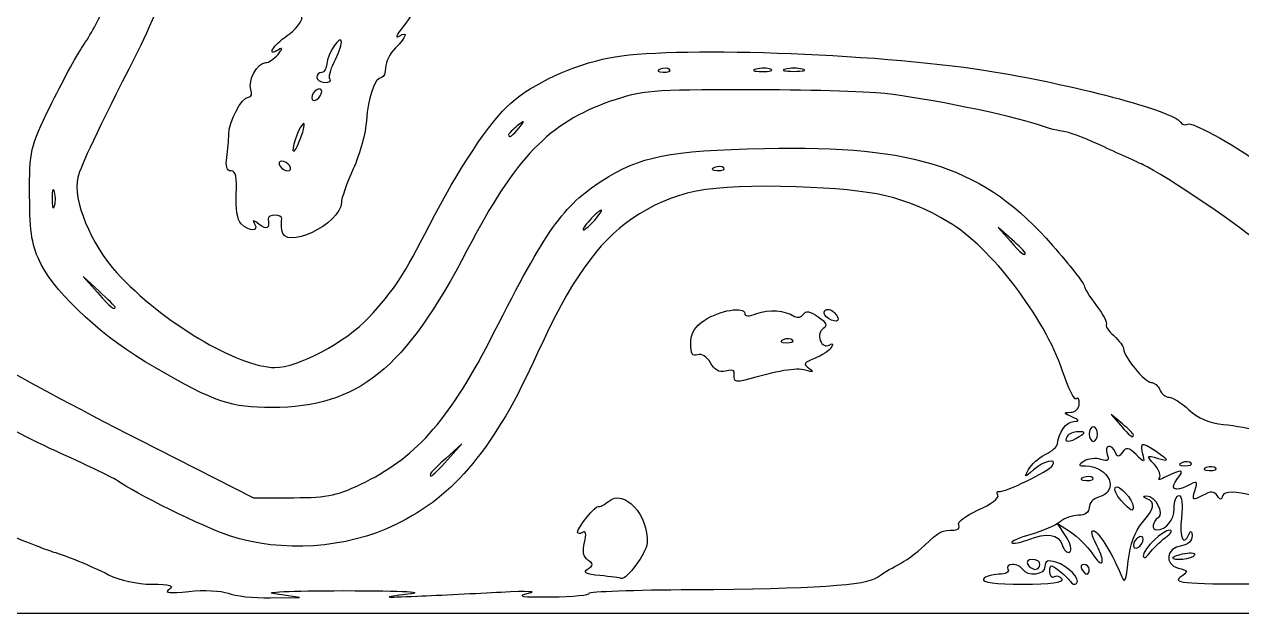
# Model space of a CAD drawing. Extents: x 32 to 2531, y 46 to 1398.
# Drawn here: x 253.1 to 583, y 45.7 to 205.4 of the extents above; entities that cross this region are included whole.
import ezdxf

# ---------------------------------------------------------------- set-up
doc = ezdxf.new("R2010")
doc.units = 0
doc.layers.add('IMAGE', color=7, linetype='CONTINUOUS')

msp = doc.modelspace()

# ---------------------------------------------------------------- linework, layer by layer
at = {"layer": 'IMAGE', "color": 7}
for points in [[(32.319879, 721.65756), (32.319879, 1397.653213), (1281.6532, 1397.653213), (2530.9865, 1397.653213), (2530.9865, 721.65312), (2530.9865, 45.6531), (1281.6532, 45.6531), (32.319879, 45.6531), (32.319879, 721.64876)], [(427.95877, 193.1257), (427.95877, 193.1257)], [(463.98655, 193.2387), (463.98655, 193.2387)], [(335.92861, 190.4889), (335.92861, 190.4889)], [(333.65321, 187.1439), (333.65321, 187.1439)], [(328.22568, 175.2894), (328.22568, 175.2894)], [(387.15663, 177.3199), (387.15663, 177.3199)], [(324.98655, 166.9865), (324.98655, 166.9865)], [(442.62544, 166.4587), (442.62544, 166.4587)], [(407.65321, 152.3199), (407.65321, 152.3199)], [(524.31988, 143.4208), (524.31988, 143.4208)], [(277.65321, 128.7371), (277.65321, 128.7371)], [(470.98655, 125.6532), (470.98655, 125.6532)], [(461.29211, 119.7921), (461.29211, 119.7921)], [(538.98655, 93.6532), (538.98655, 93.6532)], [(543.87544, 94.3199), (543.87544, 94.3199)], [(553.65321, 94.1132), (553.65321, 94.1132)], [(367.73709, 87.3199), (367.73709, 87.3199)], [(569.29211, 86.4589), (569.29211, 86.4589)], [(575.95877, 85.1256), (575.95877, 85.1256)], [(542.62544, 82.4589), (542.62544, 82.4589)], [(550.31248, 76.328), (550.31248, 76.328)], [(562.31988, 66.2485), (562.31988, 66.2485)], [(556.31988, 65.8105), (556.31988, 65.8105)], [(564.31988, 60.8311), (564.31988, 60.8311)], [(528.31988, 58.9865), (528.31988, 58.9865)], [(541.65321, 57.6532), (541.65321, 57.6532)], [(534.30644, 55.0083), (534.30644, 55.0083)]]:
    msp.add_lwpolyline(points, close=True, dxfattribs=at)
for points in [[(455.34525, 193.1943), (455.34525, 193.1947)], [(261.24397, 159.9612), (261.24387, 159.9612)], [(322.82865, 149.5887), (322.82865, 149.5913)], [(520.65321, 147.0875), (516.98655, 150.3199), (520.21896, 146.6532)], [(273.31988, 133.0704), (268.98655, 136.9865), (272.90267, 132.6532)], [(445.49532, 109.2298), (445.49532, 109.23)], [(550.65321, 97.1132), (547.65321, 99.6532), (550.1932, 96.6532)], [(284.07273, 92.8553), (315.15893, 77.0289), (326.07273, 77.0799)], [(367.73709, 87.3199), (371.65321, 91.6532), (367.31988, 87.7371)], [(535.3344, 66.618), (533.04522, 70.1117), (536.58991, 67.7892)], [(555.98655, 70.2406), (555.98655, 70.242)], [(409.06285, 55.9749), (409.06288, 55.9732)], [(319.65321, 49.9469), (327.65321, 50.0722), (320.98654, 50.9866), (320.98655, 50.9865)]]:
    msp.add_lwpolyline(points, dxfattribs=at)
for points in [[(295.60003, 225.3453), (292.18215, 216.348), (286.63462, 203.5865), (283.27219, 196.9865)], [(358.25713, 212.8235), (360.32396, 212.0304), (359.36053, 209.359), (354.98655, 203.7548)], [(268.96112, 199.4889), (270.78719, 202.1798), (273.42421, 206.9175), (274.82119, 210.0173)], [(324.31988, 202.3179), (326.51567, 203.7846), (328.31393, 206.0346), (328.31604, 207.3179)], [(321.98655, 198.4952), (318.4502, 196.3706), (320.53876, 199.7923), (324.31988, 202.3179)], [(338.98655, 200.5085), (338.98655, 203.0742), (335.07687, 197.2898), (335.02895, 194.6532)], [(354.65321, 202.1668), (357.17284, 203.6401), (356.65219, 201.9829), (353.65321, 198.9839)], [(354.98655, 203.7548), (353.79103, 202.223), (353.65695, 201.5842), (354.65321, 202.1668)], [(260.04133, 183.1248), (263.12115, 189.4342), (267.13505, 196.798), (268.96112, 199.4889)], [(321.82329, 197.2405), (323.06669, 198.7734), (323.11903, 199.1756), (321.98655, 198.4952)], [(337.03972, 195.0894), (338.11048, 197.16), (338.98655, 199.5986), (338.98655, 200.5085)], [(353.65321, 198.9839), (352.18655, 197.5173), (350.98655, 195.1173), (350.98655, 193.6506)], [(411.56704, 196.3227), (427.19446, 199.526), (483.37595, 197.6315), (513.65324, 192.8804)], [(283.27219, 196.9865), (272.73602, 176.3055), (268.42255, 167.1931), (267.58004, 163.8362)], [(314.48415, 187.704), (313.56971, 190.087), (316.25591, 194.9846), (318.47735, 194.9846)], [(318.47735, 194.9846), (319.31116, 194.9846), (320.81683, 195.9998), (321.82329, 197.2405)], [(335.02895, 194.6532), (335.00565, 193.3699), (334.38655, 192.3199), (333.65321, 192.3199)], [(335.92861, 190.4889), (335.46897, 190.9486), (335.96901, 193.0188), (337.03972, 195.0894)], [(384.87344, 184.0417), (390.83408, 189.2752), (401.80148, 194.321), (411.56704, 196.3227)], [(333.65321, 192.3199), (332.91988, 192.3199), (332.31988, 191.7199), (332.31988, 190.9865)], [(350.98655, 193.6506), (350.98655, 192.1839), (350.48285, 190.9839), (349.86724, 190.9839)], [(425.40321, 193.2309), (424.33957, 192.8053), (424.65551, 192.4894), (426.20877, 192.4254)], [(427.95877, 193.1257), (427.51572, 193.5688), (426.36571, 193.6162), (425.40321, 193.2309)], [(426.20877, 192.4254), (427.61432, 192.3674), (428.40183, 192.6826), (427.95877, 193.1257)], [(451.34525, 193.2437), (450.04796, 192.9056), (450.78655, 192.6068), (452.98655, 192.5796)], [(455.34525, 193.1947), (454.44255, 193.5599), (452.64255, 193.5822), (451.34525, 193.2437)], [(452.98655, 192.5796), (455.18655, 192.5526), (456.24796, 192.829), (455.34525, 193.1943)], [(459.31988, 193.2387), (458.03655, 192.9034), (459.08655, 192.629), (461.65321, 192.629)], [(463.98655, 193.2387), (462.70321, 193.5741), (460.60321, 193.5741), (459.31988, 193.2387)], [(461.65321, 192.629), (464.21988, 192.629), (465.26988, 192.9034), (463.98655, 193.2387)], [(513.65324, 192.8804), (536.7332, 189.2586), (564.53954, 181.8673), (566.39816, 178.8599)], [(332.31988, 190.9865), (332.31988, 190.2532), (333.31988, 189.6532), (334.54211, 189.6532)], [(333.65321, 187.1439), (333.65321, 187.8773), (333.05321, 188.1064), (332.31988, 187.6532)], [(334.54211, 189.6532), (335.76432, 189.6532), (336.38825, 190.0293), (335.92861, 190.4889)], [(349.86724, 190.9839), (348.09013, 190.9839), (346.18364, 185.4854), (345.79529, 179.24)], [(308.47729, 175.5156), (308.44859, 178.8899), (312.01949, 185.6513), (313.83011, 185.6513)], [(313.83011, 185.6513), (314.62307, 185.6513), (314.91739, 186.575), (314.48415, 187.704)], [(332.31988, 187.6532), (331.58655, 187.2), (330.98655, 186.2292), (330.98655, 185.4958)], [(330.98655, 185.4958), (330.98655, 184.7625), (331.58655, 184.5333), (332.31988, 184.9865)], [(332.31988, 184.9865), (333.05321, 185.4398), (333.65321, 186.4106), (333.65321, 187.1439)], [(448.98655, 187.6532), (423.09577, 187.6532), (420.30627, 187.4183), (411.95581, 184.5343)], [(486.23708, 186.6172), (481.14928, 187.187), (464.38655, 187.6532), (448.98655, 187.6532)], [(527.65321, 178.2034), (520.41799, 180.7059), (497.56472, 185.3487), (486.23708, 186.6172)], [(254.50827, 158.9865), (254.44397, 171.2156), (254.63507, 172.0495), (260.04133, 183.1248)], [(362.90056, 150.9865), (370.55848, 165.9835), (379.32272, 179.1681), (384.87344, 184.0417)], [(411.95581, 184.5343), (395.34859, 178.7987), (386.11531, 169.2289), (373.10044, 144.2629)], [(328.50597, 178.2894), (327.08463, 176.7712), (325.17855, 170.9865), (326.0996, 170.9865)], [(328.22568, 175.2894), (329.05068, 177.656), (329.17681, 179.006), (328.50597, 178.2894)], [(345.79529, 179.24), (345.59887, 176.0809), (343.98653, 170.2138), (342.21235, 166.202)], [(387.15663, 177.3199), (388.81512, 179.4346), (388.76796, 179.4818), (386.65321, 177.8233)], [(534.73865, 176.3393), (533.77499, 176.3503), (530.58655, 177.1888), (527.65321, 178.2034)], [(566.39816, 178.8599), (566.82314, 178.1723), (567.68716, 177.9288), (568.31823, 178.3188)], [(568.31823, 178.3188), (569.4962, 179.0469), (579.25011, 173.6854), (589.19286, 166.8446)], [(307.92601, 169.3179), (308.24103, 171.3346), (308.48911, 174.1235), (308.47729, 175.5156)], [(326.0996, 170.9865), (326.44395, 170.9865), (327.40068, 172.9229), (328.22568, 175.2894)], [(386.65321, 177.8233), (385.36988, 176.8168), (384.31988, 175.7668), (384.31988, 175.49)], [(384.31988, 175.49), (384.31988, 174.3926), (385.4148, 175.0989), (387.15663, 177.3199)], [(544.07199, 172.8714), (539.90231, 174.7681), (535.70231, 176.3286), (534.73865, 176.3393)], [(409.55281, 162.9231), (420.1075, 169.696), (427.58097, 171.1932), (453.65321, 171.7582)], [(453.65321, 171.7582), (495.12013, 172.6566), (513.30653, 166.5271), (531.7054, 145.4513)], [(556.31988, 167.2925), (553.75321, 168.4643), (548.24165, 170.9748), (544.07199, 172.8714)], [(309.10715, 165.6513), (307.94384, 165.6513), (307.54612, 166.8859), (307.92601, 169.3179)], [(322.82917, 168.3199), (322.09584, 168.3199), (321.86665, 167.7199), (322.31988, 166.9865)], [(324.98655, 166.9865), (324.53332, 167.7199), (323.56251, 168.3199), (322.82917, 168.3199)], [(310.49321, 159.3199), (310.75643, 163.8505), (310.36215, 165.6513), (309.10715, 165.6513)], [(322.31988, 166.9865), (322.77311, 166.2532), (323.74392, 165.6532), (324.47725, 165.6532)], [(324.47725, 165.6532), (325.21059, 165.6532), (325.43977, 166.2532), (324.98655, 166.9865)], [(342.21235, 166.202), (340.43816, 162.1903), (338.98655, 158.1168), (338.98655, 157.1499)], [(440.06988, 166.564), (439.00624, 166.1383), (439.32217, 165.8224), (440.87544, 165.7584)], [(442.62544, 166.4588), (442.18239, 166.9018), (441.03237, 166.9492), (440.06988, 166.564)], [(440.87544, 165.7584), (442.28099, 165.7004), (443.06849, 166.0157), (442.62544, 166.4587)], [(586.76709, 146.6893), (586.07725, 148.3132), (561.57513, 164.8934), (556.31988, 167.2925)], [(267.58004, 163.8362), (266.09551, 157.9214), (271.0842, 145.7613), (278.18087, 137.9964)], [(380.26232, 121.6542), (394.44574, 149.6376), (399.12642, 156.2325), (409.55281, 162.9231)], [(462.28693, 161.309), (438.29227, 162.0892), (428.87391, 160.255), (417.7024, 152.6263)], [(257.63277, 140.3199), (255.10072, 145.2881), (254.56341, 148.4981), (254.50827, 158.9865)], [(261.24387, 159.9612), (260.90581, 161.2585), (260.60699, 160.5199), (260.57981, 158.3199)], [(261.19447, 155.9612), (261.55969, 156.8639), (261.58192, 158.6639), (261.24397, 159.9612)], [(311.79405, 151.3199), (310.80324, 152.3108), (310.2748, 155.5606), (310.49321, 159.3199)], [(503.54667, 151.7773), (491.69711, 158.7388), (483.56699, 160.617), (462.28693, 161.309)], [(260.57981, 158.3199), (260.55261, 156.1199), (260.82923, 155.0585), (261.19447, 155.9612)], [(338.98655, 157.1499), (338.98655, 151.1954), (323.26885, 143.8401), (322.82865, 149.5887)], [(316.7306, 151.1566), (315.19772, 152.4), (314.79559, 152.4524), (315.47596, 151.3199)], [(319.14444, 152.6532), (319.56707, 149.9766), (318.78395, 149.491), (316.7306, 151.1566)], [(320.98655, 153.6532), (319.88655, 153.6532), (319.0576, 153.2032), (319.14444, 152.6532)], [(322.82865, 152.6532), (322.91545, 153.2032), (322.08655, 153.6532), (320.98655, 153.6532)], [(322.82865, 149.5913), (322.74185, 150.7253), (322.74185, 152.1032), (322.82865, 152.6532)], [(417.7024, 152.6263), (408.39176, 146.2684), (400.98916, 135.7343), (392.18823, 116.3189)], [(406.31988, 152.3199), (404.99256, 150.8532), (404.20657, 149.6532), (404.57324, 149.6532)], [(404.57324, 149.6532), (404.93991, 149.6532), (406.32589, 150.8532), (407.65321, 152.3199)], [(409.39985, 154.9865), (409.03319, 154.9865), (407.6472, 153.7865), (406.31988, 152.3199)], [(407.65321, 152.3199), (408.98053, 153.7865), (409.76652, 154.9865), (409.39985, 154.9865)], [(534.45891, 111.3746), (529.52627, 126.0251), (514.94799, 145.079), (503.54667, 151.7773)], [(315.47596, 151.3199), (316.78128, 149.1472), (313.96723, 149.1487), (311.79405, 151.3199)], [(346.35332, 125.8314), (353.36463, 133.4373), (355.93334, 137.3422), (362.90056, 150.9865)], [(520.21896, 146.6532), (523.24015, 143.2262), (524.31988, 142.3751), (524.31988, 143.4208)], [(524.31988, 143.4208), (524.31988, 143.6596), (522.66988, 145.3096), (520.65321, 147.0875)], [(531.7054, 145.4513), (536.40942, 140.0629), (540.27206, 135.1642), (540.28902, 134.5652)], [(373.10044, 144.2629), (356.1486, 111.7447), (343.60261, 101.6139), (320.16877, 101.5208)], [(288.30141, 112.4339), (274.88285, 120.1417), (261.90039, 131.9463), (257.63277, 140.3199)], [(278.18087, 137.9964), (290.24511, 124.7962), (310.88756, 112.4298), (320.98658, 112.3526)], [(272.90267, 132.6532), (276.55304, 128.6139), (277.65321, 127.707), (277.65321, 128.7371)], [(277.65321, 128.7371), (277.65321, 128.9666), (275.70321, 130.9166), (273.31988, 133.0704)], [(540.28902, 134.5652), (540.30592, 133.9663), (541.81701, 131.5134), (543.64684, 129.1144)], [(437.31988, 125.1434), (441.35323, 127.8532), (448.31988, 129.0312), (448.31988, 127.0034)], [(543.64684, 129.1144), (545.47665, 126.7154), (546.67298, 124.4517), (546.30532, 124.0841)], [(320.98658, 112.3526), (327.12426, 112.3056), (340.37576, 119.3469), (346.35332, 125.8314)], [(448.31988, 127.0034), (448.31988, 126.1925), (449.52047, 126.1757), (451.57717, 126.9574)], [(451.57717, 126.9574), (454.86459, 128.2073), (459.08867, 127.9046), (461.80729, 126.2244)], [(461.80729, 126.2244), (462.61987, 125.7222), (463.69731, 125.979), (464.20161, 126.795)], [(464.20161, 126.795), (464.84301, 127.8328), (466.04096, 127.6325), (468.18833, 126.1284)], [(468.18833, 126.1284), (470.42325, 124.563), (470.80573, 123.6986), (469.59472, 122.9502)], [(470.98655, 125.6532), (469.92903, 126.3068), (469.5064, 127.2842), (470.04739, 127.8252)], [(470.04739, 127.8252), (470.58837, 128.3661), (471.73099, 128.1088), (472.58655, 127.2532)], [(472.58655, 127.2532), (474.60109, 125.2387), (473.47667, 124.1142), (470.98655, 125.6532)], [(433.65321, 118.875), (433.65321, 121.5396), (434.75203, 123.4181), (437.31988, 125.1434)], [(469.59472, 122.9502), (468.67984, 122.3848), (468.31449, 120.9235), (468.78284, 119.7031)], [(546.30532, 124.0841), (545.93766, 123.7164), (546.84054, 122.3263), (548.3117, 120.9949)], [(345.60489, 81.4156), (359.72668, 88.4382), (368.71778, 98.8772), (380.26232, 121.6542)], [(435.55095, 115.7985), (434.18275, 115.2734), (433.65321, 116.1319), (433.65321, 118.875)], [(458.73655, 119.8973), (457.67291, 119.4717), (457.98884, 119.1557), (459.54211, 119.0918)], [(461.29211, 119.7921), (460.84905, 120.2352), (459.69904, 120.2825), (458.73655, 119.8973)], [(459.54211, 119.0918), (460.94765, 119.0338), (461.73516, 119.349), (461.29211, 119.7921)], [(468.78284, 119.7031), (469.26628, 118.4432), (470.30387, 117.8977), (471.18315, 118.4412)], [(471.18315, 118.4412), (472.17411, 119.0536), (472.37095, 118.8143), (471.72971, 117.7768)], [(548.3117, 120.9949), (549.78286, 119.6635), (550.98654, 118.0429), (550.98654, 117.3935)], [(392.18823, 116.3189), (380.54747, 90.6386), (369.72669, 77.5425), (353.75756, 69.8069)], [(438.99844, 113.631), (438.09983, 115.31), (436.65133, 116.2207), (435.55095, 115.7985)], [(471.72971, 117.7768), (471.17849, 116.8849), (469.15612, 115.5577), (467.23555, 114.8275)], [(550.98654, 117.3935), (550.98654, 115.3462), (556.74874, 108.3208), (558.42797, 108.3208)], [(245.97016, 113.308), (249.82917, 110.7636), (266.97533, 101.5599), (284.07273, 92.8553)], [(320.16877, 101.5208), (308.9662, 101.4768), (305.03144, 102.8239), (288.30141, 112.4339)], [(443.05511, 111.3908), (441.40815, 110.9601), (440.01657, 111.7286), (438.99844, 113.631)], [(464.71877, 111.6347), (462.1826, 112.346), (457.33181, 111.5292), (447.98655, 108.8171)], [(467.23555, 114.8275), (464.37193, 113.7388), (464.09533, 113.258), (465.69839, 112.1558)], [(445.44972, 111.1831), (445.51142, 111.6579), (444.43392, 111.7514), (443.05511, 111.3908)], [(445.49532, 109.23), (445.40852, 109.8295), (445.38799, 110.7083), (445.44972, 111.1831)], [(447.98655, 108.8171), (446.70321, 108.4447), (445.58216, 108.6304), (445.49532, 109.2298)], [(465.69839, 112.1558), (467.18821, 111.1314), (466.9552, 111.0074), (464.71877, 111.6347)], [(538.12557, 103.9024), (537.65203, 103.4288), (536.00203, 106.7913), (534.45891, 111.3746)], [(558.42797, 108.3208), (559.3116, 108.3208), (560.37993, 107.4208), (560.80205, 106.3208)], [(560.80205, 106.3208), (561.22416, 105.2208), (562.34448, 104.3208), (563.29165, 104.3208)], [(536.65321, 100.2252), (537.93655, 100.2772), (538.98655, 101.3189), (538.98655, 102.5412)], [(538.98655, 102.5412), (538.98655, 103.7633), (538.59911, 104.376), (538.12557, 103.9024)], [(563.29165, 104.3208), (564.23884, 104.3208), (566.6744, 102.781), (568.70404, 100.8991)], [(262.98655, 89.0621), (255.28655, 92.5692), (244.86283, 97.8866), (239.82272, 100.8788)], [(536.98655, 98.9856), (534.70625, 99.9654), (534.65796, 100.145), (536.65321, 100.2252)], [(537.46253, 97.746), (539.17312, 97.819), (539.0688, 98.0908), (536.98655, 98.9856)], [(568.70404, 100.8991), (571.0938, 98.6831), (574.37817, 97.2831), (578.02374, 96.9264)], [(533.10171, 91.6916), (533.37789, 94.795), (535.44108, 97.6594), (537.46253, 97.746)], [(542.76432, 96.3199), (542.15321, 96.3199), (541.65321, 95.4199), (541.65321, 94.3199)], [(543.87544, 94.3199), (543.87544, 95.4199), (543.37544, 96.3199), (542.76432, 96.3199)], [(550.1932, 96.6532), (552.58016, 93.834), (553.65321, 93.0463), (553.65321, 94.1132)], [(553.65321, 94.1132), (553.65321, 94.3663), (552.30321, 95.7163), (550.65321, 97.1132)], [(578.02374, 96.9264), (581.11996, 96.6235), (585.60321, 95.8051), (587.98654, 95.1079)], [(535.65321, 93.6532), (534.61031, 91.9657), (536.37539, 91.9657), (538.98655, 93.6532)], [(538.73191, 94.9661), (537.49185, 94.9791), (536.10644, 94.3865), (535.65321, 93.6532)], [(538.98655, 93.6532), (540.71013, 94.7671), (540.67493, 94.9485), (538.73191, 94.9661)], [(541.65321, 94.3199), (541.65321, 93.2199), (542.15321, 92.3199), (542.76432, 92.3199)], [(542.76432, 92.3199), (543.37544, 92.3199), (543.87544, 93.2199), (543.87544, 94.3199)], [(561.65322, 88.2763), (556.30982, 92.1912), (555.21795, 92.3889), (556.02518, 89.2959)], [(529.76103, 88.7896), (531.53507, 89.674), (533.03836, 90.98), (533.10171, 91.6916)], [(548.77394, 89.3185), (547.76339, 91.8089), (545.60347, 91.3329), (546.56343, 88.8313)], [(550.69128, 89.4175), (549.71822, 88.0335), (549.30416, 88.0121), (548.77394, 89.3185)], [(554.3672, 88.7508), (552.40542, 90.7101), (551.69124, 90.8397), (550.69128, 89.4175)], [(556.02518, 89.2959), (556.77712, 86.4144), (556.72395, 86.3969), (554.3672, 88.7508)], [(278.31988, 81.6889), (277.58655, 82.237), (270.68655, 85.555), (262.98655, 89.0621)], [(367.31988, 87.7371), (363.2806, 84.0867), (362.37368, 82.9865), (363.40376, 82.9865)], [(363.40376, 82.9865), (363.63323, 82.9865), (365.58323, 84.9365), (367.73709, 87.3199)], [(517.22077, 78.7672), (518.65748, 78.394), (530.80535, 84.2813), (531.74891, 85.808)], [(525.21681, 84.7502), (525.94211, 86.0874), (527.987, 87.9052), (529.76103, 88.7896)], [(531.74891, 85.808), (533.03913, 87.8957), (529.28157, 87.0615), (526.54732, 84.6532)], [(540.31988, 86.9752), (538.61544, 85.8822), (538.66738, 85.6897), (540.67131, 85.6722)], [(544.85491, 87.4676), (543.46064, 87.9021), (541.41988, 87.6805), (540.31988, 86.9752)], [(546.56343, 88.8313), (547.1959, 87.183), (546.79479, 86.8629), (544.85491, 87.4676)], [(559.32279, 86.0545), (557.05848, 88.5927), (557.08919, 88.6447), (560.31988, 87.7421)], [(560.65612, 82.3635), (561.20772, 82.9533), (560.60772, 84.6143), (559.32279, 86.0545)], [(560.31988, 87.7421), (562.93336, 87.012), (563.2213, 87.1273), (561.65322, 88.2763)], [(566.73655, 86.5641), (565.67291, 86.1385), (565.98884, 85.8225), (567.54211, 85.7585)], [(569.29211, 86.4588), (568.84905, 86.9019), (567.69904, 86.9492), (566.73655, 86.5641)], [(567.54211, 85.7585), (568.94765, 85.7015), (569.73516, 86.0159), (569.29211, 86.4589)], [(526.54732, 84.6532), (524.01499, 82.4228), (523.95629, 82.4271), (525.21681, 84.7502)], [(540.06988, 82.5641), (539.00624, 82.1385), (539.32217, 81.8225), (540.87544, 81.7585)], [(542.62544, 82.4588), (542.18239, 82.9019), (541.03237, 82.9492), (540.06988, 82.5641)], [(540.67131, 85.6722), (547.1278, 85.6162), (549.99615, 78.7498), (544.19662, 77.2333)], [(562.56556, 82.8049), (560.96378, 81.9723), (560.10452, 81.7736), (560.65612, 82.3635)], [(565.62647, 82.2867), (567.63092, 84.7019), (566.56264, 84.8828), (562.56556, 82.8049)], [(573.40321, 85.2308), (572.33957, 84.8052), (572.65551, 84.4892), (574.20877, 84.4252)], [(575.95877, 85.1255), (575.51572, 85.5685), (574.36571, 85.6159), (573.40321, 85.2308)], [(574.20877, 84.4252), (575.61432, 84.3682), (576.40183, 84.6825), (575.95877, 85.1256)], [(308.63213, 66.7789), (301.68873, 69.0582), (282.76464, 78.3668), (278.31988, 81.6889)], [(326.07273, 77.0799), (335.62825, 77.1239), (338.05916, 77.6632), (345.60489, 81.4156)], [(411.36302, 76.0808), (415.61822, 79.6122), (422.28502, 72.4145), (421.85973, 64.748)], [(540.87544, 81.7585), (542.28099, 81.7015), (543.06849, 82.0159), (542.62544, 82.4589)], [(550.31248, 76.328), (548.98109, 77.7992), (548.29431, 79.4055), (548.78628, 79.8973)], [(548.78628, 79.8973), (549.67033, 80.7815), (553.52879, 76.5873), (553.61081, 74.6532)], [(568.33186, 80.3253), (564.79882, 78.4345), (563.31951, 79.5069), (565.62647, 82.2867)], [(570.31988, 78.9856), (571.15619, 81.6205), (570.9773, 81.7412), (568.33186, 80.3253)], [(600.98655, 72.0629), (590.65407, 77.1644), (578.68611, 80.0852), (577.89088, 77.6995)], [(408.69421, 74.7236), (408.99622, 74.5025), (410.1972, 75.1132), (411.36302, 76.0808)], [(511.58655, 73.7611), (514.95788, 75.2524), (517.35747, 77.0531), (516.91896, 77.7625)], [(516.91896, 77.7625), (516.48044, 78.4721), (516.61627, 78.9241), (517.22077, 78.7672)], [(544.19662, 77.2333), (542.79775, 76.8674), (541.65322, 75.612), (541.65322, 74.4433)], [(553.61081, 74.6532), (553.67801, 73.0688), (552.90848, 73.4595), (550.31248, 76.328)], [(555.98655, 70.242), (559.38652, 74.1309), (559.72716, 75.7988), (557.31988, 76.7701)], [(557.31988, 76.7701), (556.06367, 77.2771), (556.05212, 77.4685), (557.27298, 77.548)], [(557.27298, 77.548), (559.50404, 77.6929), (562.07062, 72.7352), (560.32348, 71.6555)], [(564.65322, 74.1683), (564.65322, 76.0849), (565.25624, 77.6532), (565.99328, 77.6532)], [(565.99328, 77.6532), (566.79282, 77.6532), (567.06056, 75.2331), (566.65707, 71.6532)], [(572.36328, 77.6755), (569.65354, 76.2253), (569.47926, 76.3371), (570.31988, 78.9856)], [(576.32804, 77.6395), (575.54914, 78.8997), (574.66527, 78.9079), (572.36328, 77.6755)], [(577.89088, 77.6995), (577.45514, 76.3923), (577.10736, 76.3791), (576.32804, 77.6395)], [(402.98652, 67.6993), (402.98652, 68.9681), (408.0478, 75.1969), (408.69421, 74.7236)], [(506.30039, 69.6848), (505.83461, 70.4384), (508.20196, 72.2639), (511.58655, 73.7611)], [(541.65322, 74.4433), (541.65322, 73.1516), (540.51824, 72.3185), (538.7582, 72.3185)], [(559.98655, 68.3403), (562.56242, 68.3923), (564.65322, 71.004), (564.65322, 74.1683)], [(353.75756, 69.8069), (340.21513, 63.2469), (322.92524, 62.0866), (308.63213, 66.7789)], [(505.06524, 68.3199), (506.20852, 68.3199), (506.76433, 68.934), (506.30039, 69.6848)], [(533.7582, 70.5485), (532.60046, 69.575), (529.0448, 68.0334), (525.85674, 67.1228)], [(538.7582, 72.3185), (537.16595, 72.3185), (534.91595, 71.522), (533.7582, 70.5485)], [(552.25898, 59.8972), (552.73014, 64.3732), (554.04382, 68.0184), (555.98655, 70.2406)], [(560.32348, 71.6555), (558.76546, 70.6925), (558.52335, 68.3104), (559.98655, 68.3403)], [(566.65707, 71.6532), (566.02575, 66.0521), (567.24759, 63.5465), (568.77018, 67.3199)], [(249.28517, 66.842), (254.9876, 64.5626), (260.25321, 62.5442), (260.98654, 62.3568)], [(404.37329, 67.6863), (403.61057, 67.2148), (402.98652, 67.2199), (402.98652, 67.6993)], [(404.85949, 64.9552), (405.44765, 67.2985), (405.27898, 68.246), (404.37329, 67.6863)], [(497.05961, 64.162), (501.20369, 68.0349), (501.75233, 68.3199), (505.06524, 68.3199)], [(525.85674, 67.1228), (522.66868, 66.2121), (520.33547, 65.1918), (520.67183, 64.8554)], [(524.88843, 65.6145), (530.35447, 67.6928), (533.38292, 67.2706), (534.32603, 64.2992)], [(536.40106, 62.3686), (537.07344, 62.7842), (536.59344, 64.6964), (535.3344, 66.618)], [(536.58991, 67.7892), (538.53948, 66.5117), (541.12423, 63.9562), (542.33378, 62.1102)], [(543.64074, 64.3426), (542.30407, 66.9274), (542.03672, 68.4129), (542.96378, 68.1038)], [(542.96378, 68.1038), (544.43347, 67.614), (548.27216, 61.2548), (550.48042, 55.6518)], [(554.98655, 66.3199), (554.25321, 65.8667), (553.65321, 64.8959), (553.65321, 64.1625)], [(556.31988, 65.8105), (556.31988, 66.5439), (555.71988, 66.7731), (554.98655, 66.3199)], [(563.57129, 68.2775), (561.64307, 68.3345), (556.31988, 63.2472), (556.31988, 61.3464)], [(557.98655, 62.0361), (558.90321, 63.2604), (560.85321, 65.156), (562.31988, 66.2485)], [(562.31988, 66.2485), (563.78655, 67.3412), (564.34968, 68.2541), (563.57129, 68.2775)], [(569.54795, 66.746), (569.61125, 65.3988), (568.46242, 64.3355), (566.66684, 64.0793)], [(568.77018, 67.3199), (569.18654, 68.3517), (569.48279, 68.1331), (569.54795, 66.746)], [(405.80605, 60.1768), (404.56401, 60.9771), (404.25393, 62.5424), (404.85949, 64.9552)], [(421.85973, 64.748), (421.71686, 62.1728), (416.16146, 54.633), (414.83362, 55.2124)], [(489.72628, 58.7967), (491.5998, 59.7291), (494.8998, 62.1435), (497.05961, 64.162)], [(520.67183, 64.8554), (521.00818, 64.519), (522.90566, 64.8554), (524.88843, 65.6145)], [(534.32603, 64.2992), (534.79491, 62.8218), (535.72867, 61.9532), (536.40106, 62.3686)], [(542.33378, 62.1102), (545.37382, 57.4705), (546.34054, 59.1218), (543.64074, 64.3426)], [(553.65321, 64.1625), (553.65321, 63.4292), (554.25321, 63.2), (554.98655, 63.6532)], [(554.98655, 63.6532), (555.71988, 64.1064), (556.31988, 65.0772), (556.31988, 65.8105)], [(566.66684, 64.0793), (562.55796, 63.4931), (561.87114, 59.0285), (565.7344, 58.0183)], [(260.98654, 62.3568), (263.91848, 61.607), (271.09421, 58.6438), (275.85265, 56.2178)], [(405.72955, 57.7491), (407.35855, 58.7969), (407.37027, 59.1688), (405.80605, 60.1768)], [(526.24119, 60.3199), (525.09791, 60.3199), (524.53332, 59.7199), (524.98655, 58.9865)], [(528.31988, 58.9865), (528.31988, 59.7199), (527.38447, 60.3199), (526.24119, 60.3199)], [(532.65321, 59.6084), (530.43907, 60.2661), (529.65321, 59.9521), (529.65321, 58.4097)], [(538.2336, 53.7892), (539.41536, 54.9709), (535.89032, 58.6468), (532.65321, 59.6084)], [(550.48042, 55.6518), (551.27035, 53.6476), (551.71214, 54.702), (552.25898, 59.8972)], [(556.31988, 61.3464), (556.31988, 60.5015), (557.06988, 60.8119), (557.98655, 62.0361)], [(564.31988, 60.8311), (564.31988, 61.1123), (565.80172, 61.6256), (567.61287, 61.9719)], [(570.20084, 61.4605), (569.51807, 60.3559), (564.31988, 59.7995), (564.31988, 60.8311)], [(567.61287, 61.9719), (569.424, 62.318), (570.5886, 62.0879), (570.20084, 61.4605)], [(275.85265, 56.2178), (278.81828, 54.706), (283.64176, 53.6445), (287.6018, 53.6325)], [(409.06288, 55.9732), (405.21943, 56.3667), (404.32313, 56.8443), (405.72955, 57.7491)], [(484.31988, 55.5491), (485.41988, 56.4029), (487.85276, 57.8644), (489.72628, 58.7967)], [(517.14392, 56.3199), (515.31059, 56.3199), (513.43977, 55.7199), (512.98655, 54.9865)], [(519.65321, 57.6532), (520.11864, 56.9001), (519.02663, 56.3199), (517.14392, 56.3199)], [(520.82917, 58.9865), (519.72917, 58.9865), (519.19999, 58.3865), (519.65321, 57.6532)], [(523.65321, 57.6532), (523.19999, 58.3865), (521.92917, 58.9865), (520.82917, 58.9865)], [(529.65321, 58.4097), (529.65321, 56.1031), (524.97571, 55.5133), (523.65321, 57.6532)], [(524.98655, 58.9865), (525.43977, 58.2532), (526.37519, 57.6532), (527.06524, 57.6532)], [(527.06524, 57.6532), (527.75529, 57.6532), (528.31988, 58.2532), (528.31988, 58.9865)], [(530.98655, 57.0711), (530.98655, 59.0145), (531.29725, 59.0693), (533.31988, 57.4831)], [(532.22775, 55.5963), (531.54509, 55.1744), (530.98655, 55.838), (530.98655, 57.0711)], [(533.31988, 57.4831), (534.60321, 56.4767), (536.07059, 55.0705), (536.58072, 54.3585)], [(540.24119, 58.9865), (539.46457, 58.9865), (539.19999, 58.3865), (539.65321, 57.6532)], [(539.65321, 57.6532), (540.10644, 56.9199), (540.74185, 56.3199), (541.06524, 56.3199)], [(541.65321, 57.6532), (541.65321, 58.3865), (541.0178, 58.9865), (540.24119, 58.9865)], [(541.06524, 56.3199), (541.38863, 56.3199), (541.65321, 56.9199), (541.65321, 57.6532)], [(565.7344, 58.0183), (568.57542, 57.2753), (568.59999, 57.1556), (566.26219, 55.4461)], [(287.6018, 53.6325), (292.61701, 53.6175), (293.81293, 53.2644), (292.31988, 52.2405)], [(414.83362, 55.2124), (414.55105, 55.335), (411.9542, 55.6788), (409.06285, 55.9749)], [(433.98924, 52.2012), (466.69321, 52.3681), (481.4902, 53.3524), (484.31988, 55.5491)], [(512.98655, 54.9865), (512.46153, 54.1371), (516.33227, 53.6532), (523.65321, 53.6532)], [(523.65321, 53.6532), (531.09712, 53.6532), (534.84897, 54.1304), (534.30644, 55.0083)], [(534.30644, 55.0083), (533.84583, 55.7536), (532.91041, 56.0181), (532.22775, 55.5963)], [(536.58072, 54.3585), (537.09084, 53.6464), (537.83464, 53.3901), (538.2336, 53.7892)], [(566.26219, 55.4461), (564.18108, 53.9244), (568.13439, 53.6596), (592.39838, 53.6956)], [(292.31988, 52.2405), (290.89616, 51.2641), (292.43294, 51.1058), (297.65321, 51.6913)], [(297.65321, 51.6913), (301.68654, 52.1436), (306.48654, 51.908), (308.31988, 51.1678)], [(308.31988, 51.1678), (310.15321, 50.4276), (315.25321, 49.8781), (319.65321, 49.9469)], [(320.98655, 50.9865), (317.12433, 51.5163), (324.9768, 51.8948), (339.65321, 51.8863)], [(339.65321, 51.8863), (356.61025, 51.8733), (362.3414, 51.5532), (356.98655, 50.9085)], [(356.98655, 50.9085), (349.74484, 50.0368), (349.9976, 49.9893), (359.65321, 50.4075)], [(359.65321, 50.4075), (365.51988, 50.6615), (375.71988, 51.1584), (382.31988, 51.5119)], [(382.31988, 51.5119), (389.64692, 51.9041), (392.50261, 51.7485), (389.65321, 51.112)], [(389.65321, 51.112), (386.17751, 50.3356), (387.75679, 50.1015), (395.84141, 50.1947)], [(395.84141, 50.1947), (401.81159, 50.2637), (406.4628, 50.7107), (406.17744, 51.1881)], [(406.17744, 51.1881), (405.89207, 51.6657), (418.40739, 52.1216), (433.98924, 52.2012)]]:
    msp.add_open_spline(points, degree=3, dxfattribs=at)

doc.saveas('drawing.dxf')
